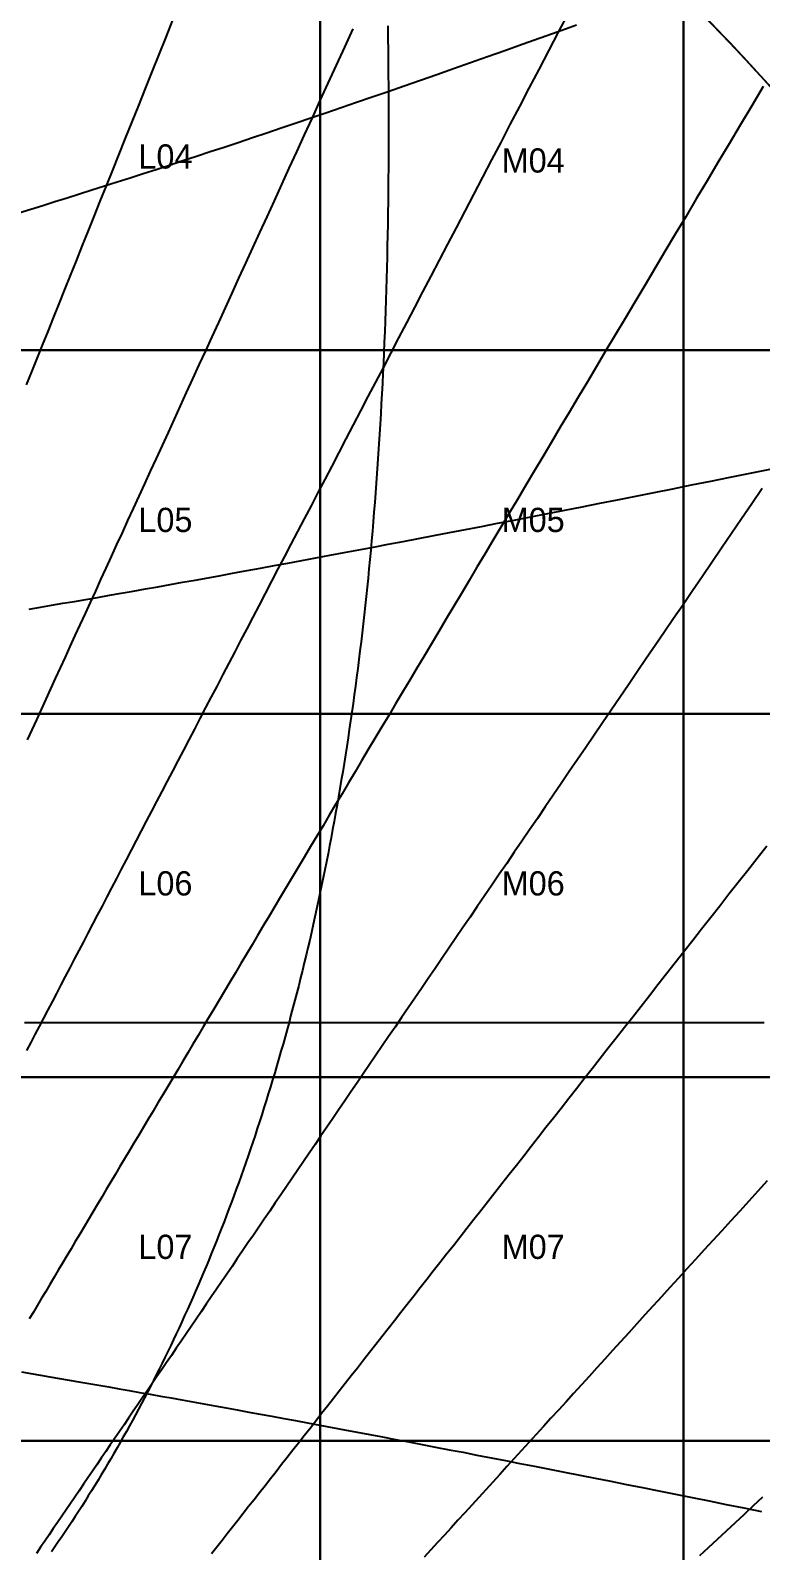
# Model space of a CAD drawing. Header units: millimetres. Extents: x -7250 to 7250, y -7250 to 7250.
# Drawn here: x 2882 to 4691, y 628 to 4392 of the extents above; entities that cross this region are included whole.
import ezdxf

# ---------------------------------------------------------------- set-up
doc = ezdxf.new("R2010")
doc.units = ezdxf.units.MM
for name, color, linetype in [('ASR1', 4, 'Continuous'), ('CUT', 1, 'Continuous'), ('DECL', 30, 'Continuous'), ('HOUR', 7, 'Continuous'), ('HOUR15', 9, 'Continuous'), ('HOUR30', 8, 'Continuous'), ('ID', 3, 'Continuous')]:
    doc.layers.add(name, color=color, linetype=linetype)

msp = doc.modelspace()

# ---------------------------------------------------------------- linework, layer by layer
at = {"layer": 'ASR1'}
msp.add_lwpolyline([(3767.7, 4403.1), (3768.2, 4372.8), (3768.5, 4342.7), (3768.8, 4312.8), (3769.1, 4283.1), (3769.3, 4253.6), (3769.5, 4224.2), (3769.5, 4195), (3769.6, 4166), (3769.6, 4137.2), (3769.5, 4108.6), (3769.4, 4080.1), (3769.2, 4051.8), (3769, 4023.6), (3768.7, 3995.6), (3768.4, 3967.8), (3768, 3940.1), (3767.5, 3912.6), (3767, 3885.3), (3766.5, 3858.1), (3765.9, 3831), (3765.2, 3804.1), (3764.5, 3777.3), (3763.7, 3750.7), (3762.9, 3724.3), (3762, 3698), (3761.1, 3671.8), (3760.1, 3645.7), (3759.1, 3619.8), (3758, 3594.1), (3756.9, 3568.4), (3755.7, 3542.9), (3754.5, 3517.6), (3753.2, 3492.3), (3751.8, 3467.2), (3750.4, 3442.3), (3749, 3417.4), (3747.5, 3392.7), (3745.9, 3368.1), (3744.3, 3343.6), (3742.7, 3319.2), (3741, 3295), (3739.2, 3270.9), (3737.4, 3246.9), (3735.5, 3223), (3733.6, 3199.3), (3731.7, 3175.6), (3729.6, 3152.1), (3727.6, 3128.6), (3725.5, 3105.3), (3723.3, 3082.1), (3721.1, 3059), (3718.8, 3036.1), (3716.5, 3013.2), (3714.1, 2990.4), (3711.7, 2967.8), (3709.2, 2945.2), (3706.7, 2922.7), (3704.1, 2900.4), (3701.5, 2878.2), (3698.8, 2856), (3696.1, 2834), (3693.3, 2812), (3690.5, 2790.2), (3687.6, 2768.4), (3684.7, 2746.8), (3681.7, 2725.2), (3678.7, 2703.8), (3675.6, 2682.4), (3672.5, 2661.2), (3669.3, 2640), (3666.1, 2618.9), (3662.8, 2597.9), (3659.5, 2577.1), (3656.1, 2556.3), (3652.7, 2535.6), (3649.3, 2514.9), (3645.7, 2494.4), (3642.2, 2474), (3638.6, 2453.6), (3634.9, 2433.4), (3631.2, 2413.2), (3627.5, 2393.1), (3623.6, 2373.1), (3619.8, 2353.2), (3615.9, 2333.4), (3612, 2313.6), (3608, 2294), (3603.9, 2274.4), (3599.8, 2254.9), (3595.7, 2235.5), (3591.5, 2216.2), (3587.3, 2196.9), (3583, 2177.8), (3578.7, 2158.7), (3574.3, 2139.7), (3569.9, 2120.8), (3565.4, 2101.9), (3560.9, 2083.2), (3556.3, 2064.5), (3551.7, 2045.9), (3547.1, 2027.4), (3542.4, 2008.9), (3537.6, 1990.6), (3532.9, 1972.3), (3528, 1954.1), (3523.1, 1935.9), (3518.2, 1917.9), (3513.2, 1899.9), (3508.2, 1882), (3503.2, 1864.2), (3498, 1846.4), (3492.9, 1828.7), (3487.7, 1811.1), (3482.5, 1793.6), (3477.2, 1776.1), (3471.8, 1758.7), (3466.4, 1741.4), (3461, 1724.2), (3455.6, 1707), (3450, 1689.9), (3444.5, 1672.9), (3438.9, 1655.9), (3433.2, 1639.1), (3427.6, 1622.3), (3421.8, 1605.5), (3416, 1588.9), (3410.2, 1572.3), (3404.4, 1555.7), (3398.5, 1539.3), (3392.5, 1522.9), (3386.5, 1506.6), (3380.5, 1490.3), (3374.4, 1474.2), (3368.3, 1458.1), (3362.1, 1442), (3355.9, 1426), (3349.6, 1410.1), (3343.3, 1394.3), (3337, 1378.6), (3330.6, 1362.9), (3324.2, 1347.2), (3317.7, 1331.7), (3311.2, 1316.2), (3304.7, 1300.8), (3298.1, 1285.4), (3291.5, 1270.1), (3284.8, 1254.9), (3278.1, 1239.7), (3271.3, 1224.6), (3264.5, 1209.6), (3257.7, 1194.6), (3250.8, 1179.8), (3243.9, 1164.9), (3236.9, 1150.2), (3229.9, 1135.5), (3222.9, 1120.8), (3215.8, 1106.3), (3208.7, 1091.8), (3201.5, 1077.3), (3194.3, 1063), (3187.1, 1048.7), (3179.8, 1034.4), (3172.5, 1020.3), (3165.1, 1006.1), (3157.7, 992.1), (3150.2, 978.1), (3142.8, 964.2), (3135.2, 950.3), (3127.7, 936.6), (3120.1, 922.8), (3112.4, 909.2), (3104.7, 895.6), (3097, 882), (3089.3, 868.6), (3081.5, 855.2), (3073.6, 841.8), (3065.8, 828.5), (3057.8, 815.3), (3049.9, 802.2), (3041.9, 789.1), (3033.9, 776.1), (3025.8, 763.1), (3017.7, 750.2), (3009.6, 737.4), (3001.4, 724.6), (2993.2, 711.9), (2984.9, 699.2), (2976.6, 686.6), (2968.3, 674.1), (2959.9, 661.6), (2951.5, 649.2), (2943, 636.9), (2934.6, 624.6)], dxfattribs=at)
at = {"layer": 'CUT'}
for points in [[(4081.7, 4864.4), (4166, 4792.4), (4249, 4719), (4330.7, 4644.1), (4411.1, 4567.8), (4490.1, 4490.1), (4567.8, 4411.1), (4644.1, 4330.7), (4719, 4249), (4792.4, 4166), (4864.4, 4081.7), (5553.8, 4660.2), (5471.6, 4756.4), (5387.8, 4851.2), (5302.3, 4944.5), (5215.2, 5036.3), (5126.5, 5126.5), (5036.3, 5215.2), (4944.5, 5302.3), (4851.2, 5387.8), (4756.4, 5471.6), (4660.2, 5553.8), (4081.7, 4864.4)], [(2700, 4500), (3600, 4500), (3600, 3600), (2700, 3600), (2700, 4500)], [(3600, 3600), (3600, 4500), (4480.2, 4500), (4490.1, 4490.1), (4500, 4480.2), (4500, 3600), (3600, 3600)], [(2700, 3600), (3600, 3600), (3600, 2700), (2700, 2700), (2700, 3600)], [(3600, 3600), (4500, 3600), (4500, 2700), (3600, 2700), (3600, 3600)], [(4500, 2700), (4500, 3600), (5230.9, 3600), (5236.1, 3592.4), (5247.1, 3576.3), (5258.1, 3560.2), (5269, 3544.1), (5279.8, 3527.9), (5290.6, 3511.7), (5301.4, 3495.4), (5312.1, 3479.1), (5322.7, 3462.8), (5333.3, 3446.5), (5343.9, 3430.1), (5354.4, 3413.7), (5364.8, 3397.2), (5375.2, 3380.8), (5385.6, 3364.3), (5395.9, 3347.7), (5400, 3341), (5400, 2700), (4500, 2700)], [(2700, 2700), (3600, 2700), (3600, 1800), (2700, 1800), (2700, 2700)], [(3600, 2700), (4500, 2700), (4500, 1800), (3600, 1800), (3600, 2700)], [(4500, 2700), (5400, 2700), (5400, 1800), (4500, 1800), (4500, 2700)], [(2700, 1800), (3600, 1800), (3600, 900), (2700, 900), (2700, 1800)], [(3600, 1800), (4500, 1800), (4500, 900), (3600, 900), (3600, 1800)], [(4500, 1800), (5400, 1800), (5400, 900), (4500, 900), (4500, 1800)], [(2700, 900), (3600, 900), (3600, 0), (2700, 0), (2700, 900)], [(3600, 900), (4500, 900), (4500, 0), (3600, 0), (3600, 900)], [(4500, 900), (5400, 900), (5400, 0), (4500, 0), (4500, 900)]]:
    msp.add_lwpolyline(points, close=True, dxfattribs=at)
for points in [[(5230.9, 3600), (4500, 3600), (4500, 4480.2)], [(4585.5, 4392.7), (4599, 4378.6), (4612.4, 4364.5), (4625.7, 4350.3), (4639.1, 4336.1), (4652.4, 4321.8), (4665.6, 4307.5), (4678.8, 4293.2), (4691.9, 4278.8)]]:
    msp.add_lwpolyline(points, dxfattribs=at)
for radius in [7250, 6350]:
    msp.add_circle((0, 0), radius, dxfattribs=at)
at = {"layer": 'DECL'}
for points in [[(2853.8, 3940.5), (2883.2, 3949.6), (2912.9, 3958.8), (2942.9, 3968.1), (2973.2, 3977.6), (3003.8, 3987.2), (3034.7, 3997), (3065.9, 4006.9), (3097.5, 4017), (3129.3, 4027.2), (3161.6, 4037.6), (3194.1, 4048.1), (3227, 4058.8), (3260.3, 4069.7), (3294, 4080.7), (3328, 4091.9), (3362.4, 4103.3), (3397.2, 4114.8), (3432.4, 4126.6), (3468, 4138.5), (3504, 4150.6), (3540.4, 4162.9), (3577.3, 4175.4), (3614.6, 4188.1), (3652.4, 4201), (3690.6, 4214.1), (3729.4, 4227.5), (3768.6, 4241), (3808.3, 4254.8), (3848.5, 4268.8), (3889.2, 4283.1), (3930.5, 4297.5), (3972.3, 4312.3), (4014.6, 4327.2), (4057.6, 4342.5), (4101.1, 4358), (4145.2, 4373.7), (4190, 4389.8), (4235.4, 4406.1)], [(2879.7, 2959.2), (2907.2, 2963.9), (2934.9, 2968.7), (2963, 2973.5), (2991.3, 2978.3), (3019.9, 2983.3), (3048.8, 2988.3), (3078, 2993.4), (3107.4, 2998.5), (3137.2, 3003.8), (3167.3, 3009.1), (3197.7, 3014.5), (3228.4, 3020), (3259.4, 3025.5), (3290.8, 3031.1), (3322.5, 3036.9), (3354.5, 3042.7), (3386.9, 3048.6), (3419.7, 3054.5), (3452.8, 3060.6), (3486.3, 3066.8), (3520.2, 3073), (3554.5, 3079.4), (3589.2, 3085.8), (3624.3, 3092.4), (3659.8, 3099), (3695.7, 3105.8), (3732.1, 3112.6), (3768.9, 3119.6), (3806.2, 3126.7), (3843.9, 3133.9), (3882.1, 3141.2), (3920.8, 3148.6), (3960, 3156.2), (3999.7, 3163.8), (4040, 3171.6), (4080.7, 3179.5), (4122, 3187.6), (4163.9, 3195.8), (4206.3, 3204.1), (4249.3, 3212.6), (4292.9, 3221.2), (4337.2, 3230), (4382, 3238.9), (4427.5, 3247.9), (4473.7, 3257.2), (4520.5, 3266.6), (4568, 3276.1), (4616.3, 3285.8), (4665.2, 3295.7), (4714.9, 3305.8)], [(2868, 1935.9), (2893.1, 1935.9), (2918.5, 1935.9), (2944.1, 1935.9), (2970, 1935.9), (2996, 1935.9), (3022.4, 1935.9), (3049, 1935.9), (3075.8, 1935.9), (3102.9, 1935.9), (3130.3, 1935.9), (3157.9, 1935.9), (3185.9, 1935.9), (3214.1, 1935.9), (3242.6, 1935.9), (3271.3, 1935.9), (3300.4, 1935.9), (3329.8, 1935.9), (3359.5, 1935.9), (3389.5, 1935.9), (3419.8, 1935.9), (3450.5, 1935.9), (3481.5, 1935.9), (3512.8, 1935.9), (3544.5, 1935.9), (3576.5, 1935.9), (3608.9, 1935.9), (3641.7, 1935.9), (3674.9, 1935.9), (3708.4, 1935.9), (3742.3, 1935.9), (3776.6, 1935.9), (3811.4, 1935.9), (3846.5, 1935.9), (3882.1, 1935.9), (3918.2, 1935.9), (3954.6, 1935.9), (3991.6, 1935.9), (4029, 1935.9), (4066.8, 1935.9), (4105.2, 1935.9), (4144.1, 1935.9), (4183.4, 1935.9), (4223.3, 1935.9), (4263.7, 1935.9), (4304.7, 1935.9), (4346.2, 1935.9), (4388.4, 1935.9), (4431, 1935.9), (4474.3, 1935.9), (4518.2, 1935.9), (4562.8, 1935.9), (4607.9, 1935.9), (4653.8, 1935.9), (4700.3, 1935.9)], [(2860.5, 1070.2), (2883.7, 1066.3), (2907.1, 1062.3), (2930.7, 1058.3), (2954.5, 1054.2), (2978.5, 1050.1), (3002.7, 1045.9), (3027.1, 1041.7), (3051.8, 1037.4), (3076.7, 1033), (3101.9, 1028.6), (3127.2, 1024.2), (3152.8, 1019.7), (3178.7, 1015.1), (3204.8, 1010.4), (3231.2, 1005.7), (3257.8, 1001), (3284.7, 996.1), (3311.8, 991.3), (3339.3, 986.3), (3367, 981.3), (3395, 976.2), (3423.2, 971), (3451.8, 965.8), (3480.7, 960.5), (3509.9, 955.1), (3539.4, 949.6), (3569.2, 944.1), (3599.3, 938.5), (3629.8, 932.8), (3660.6, 927), (3691.8, 921.2), (3723.3, 915.2), (3755.1, 909.2), (3787.3, 903.1), (3819.9, 896.9), (3852.9, 890.6), (3886.3, 884.2), (3920.1, 877.7), (3954.2, 871.2), (3988.8, 864.5), (4023.8, 857.7), (4059.2, 850.8), (4095.1, 843.8), (4131.5, 836.8), (4168.2, 829.6), (4205.5, 822.2), (4243.2, 814.8), (4281.5, 807.3), (4320.2, 799.6), (4359.4, 791.8), (4399.2, 783.9), (4439.5, 775.9), (4480.4, 767.7), (4521.8, 759.4), (4563.8, 750.9), (4606.4, 742.3), (4649.5, 733.6), (4693.3, 724.8)]]:
    msp.add_lwpolyline(points, dxfattribs=at)
at = {"layer": 'HOUR'}
for points in [[(4216.1, 4437.5), (4190.9, 4389.3), (4166.1, 4341.9), (4141.7, 4295.1), (4117.6, 4249), (4093.9, 4203.6), (4070.5, 4158.9), (4047.5, 4114.8), (4024.8, 4071.3), (4002.4, 4028.5), (3980.3, 3986.2), (3958.6, 3944.5), (3937.1, 3903.4), (3915.9, 3862.9), (3895, 3822.9), (3874.4, 3783.4), (3854.1, 3744.4), (3834, 3706), (3814.1, 3668), (3794.6, 3630.6), (3775.3, 3593.6), (3756.2, 3557), (3737.3, 3520.9), (3718.7, 3485.3), (3700.3, 3450.1), (3682.2, 3415.3), (3664.2, 3381), (3646.5, 3347), (3629, 3313.5), (3611.7, 3280.3), (3594.5, 3247.5), (3577.6, 3215.1), (3560.9, 3183.1), (3544.3, 3151.4), (3528, 3120.1), (3511.8, 3089.1), (3495.8, 3058.5), (3480, 3028.2), (3464.3, 2998.2), (3448.8, 2968.6), (3433.5, 2939.2), (3418.3, 2910.2), (3403.3, 2881.5), (3388.5, 2853), (3373.8, 2824.9), (3359.2, 2797), (3344.8, 2769.4), (3330.6, 2742.1), (3316.4, 2715.1), (3302.4, 2688.3), (3288.6, 2661.8), (3274.9, 2635.5), (3261.3, 2609.5), (3247.8, 2583.7), (3234.5, 2558.2), (3221.3, 2532.9), (3208.2, 2507.8), (3195.2, 2483), (3182.4, 2458.4), (3169.6, 2434), (3157, 2409.8), (3144.5, 2385.8), (3132.1, 2362.1), (3119.8, 2338.5), (3107.6, 2315.2), (3095.5, 2292.1), (3083.5, 2269.1), (3071.6, 2246.3), (3059.8, 2223.8), (3048.1, 2201.4), (3036.5, 2179.2), (3025, 2157.1), (3013.6, 2135.3), (3002.3, 2113.6), (2991.1, 2092.1), (2979.9, 2070.8), (2968.9, 2049.6), (2957.9, 2028.6), (2947, 2007.7), (2936.2, 1987), (2925.5, 1966.5), (2914.8, 1946.1), (2904.2, 1925.8), (2893.7, 1905.7), (2883.3, 1885.8), (2873, 1866)], [(4707.7, 1543.3), (4684.8, 1518.2), (4662.1, 1493.3), (4639.6, 1468.7), (4617.4, 1444.2), (4595.3, 1420), (4573.4, 1396), (4551.7, 1372.2), (4530.2, 1348.6), (4508.9, 1325.2), (4487.8, 1302), (4466.8, 1279.1), (4446.1, 1256.3), (4425.5, 1233.6), (4405, 1211.2), (4384.7, 1189), (4364.6, 1166.9), (4344.7, 1145), (4324.9, 1123.3), (4305.3, 1101.8), (4285.8, 1080.4), (4266.5, 1059.2), (4247.3, 1038.1), (4228.2, 1017.2), (4209.4, 996.5), (4190.6, 975.9), (4172, 955.5), (4153.5, 935.2), (4135.2, 915.1), (4117, 895.1), (4098.9, 875.3), (4080.9, 855.6), (4063.1, 836), (4045.4, 816.6), (4027.8, 797.3), (4010.4, 778.2), (3993, 759.1), (3975.8, 740.2), (3958.7, 721.4), (3941.7, 702.8), (3924.8, 684.3), (3908, 665.8), (3891.3, 647.5), (3874.8, 629.4), (3858.3, 611.3)]]:
    msp.add_lwpolyline(points, dxfattribs=at)
at = {"layer": 'HOUR15'}
for points in [[(3681, 4395.8), (3660.3, 4350.5), (3639.8, 4305.8), (3619.6, 4261.8), (3599.7, 4218.3), (3580.1, 4175.5), (3560.8, 4133.4), (3541.7, 4091.7), (3522.9, 4050.7), (3504.4, 4010.2), (3486.1, 3970.3), (3468, 3930.9), (3450.2, 3892), (3432.7, 3853.7), (3415.3, 3815.8), (3398.2, 3778.4), (3381.3, 3741.6), (3364.6, 3705.1), (3348.1, 3669.1), (3331.8, 3633.6), (3315.8, 3598.5), (3299.9, 3563.9), (3284.2, 3529.6), (3268.7, 3495.8), (3253.4, 3462.3), (3238.2, 3429.3), (3223.3, 3396.6), (3208.5, 3364.4), (3193.9, 3332.5), (3179.4, 3300.9), (3165.1, 3269.7), (3151, 3238.9), (3137, 3208.4), (3123.2, 3178.2), (3109.5, 3148.3), (3096, 3118.8), (3082.6, 3089.6), (3069.3, 3060.7), (3056.2, 3032.1), (3043.3, 3003.8), (3030.4, 2975.8), (3017.7, 2948), (3005.2, 2920.6), (2992.7, 2893.4), (2980.4, 2866.5), (2968.2, 2839.9), (2956.1, 2813.5), (2944.1, 2787.4), (2932.3, 2761.5), (2920.5, 2735.8), (2908.9, 2710.5), (2897.4, 2685.3), (2885.9, 2660.4), (2874.6, 2635.7)], [(4698.1, 4253.4), (4669.4, 4205.2), (4641.1, 4157.8), (4613.3, 4111.1), (4585.8, 4065), (4558.8, 4019.6), (4532.1, 3974.9), (4505.9, 3930.8), (4480, 3887.4), (4454.4, 3844.5), (4429.2, 3802.2), (4404.4, 3760.5), (4379.9, 3719.4), (4355.7, 3678.8), (4331.9, 3638.8), (4308.3, 3599.3), (4285.1, 3560.3), (4262.2, 3521.8), (4239.5, 3483.8), (4217.2, 3446.3), (4195.1, 3409.3), (4173.3, 3372.7), (4151.8, 3336.6), (4130.5, 3300.9), (4109.5, 3265.7), (4088.8, 3230.8), (4068.3, 3196.4), (4048, 3162.4), (4028, 3128.8), (4008.2, 3095.6), (3988.6, 3062.7), (3969.3, 3030.3), (3950.1, 2998.2), (3931.2, 2966.4), (3912.5, 2935), (3894, 2904), (3875.7, 2873.3), (3857.6, 2842.9), (3839.7, 2812.9), (3822, 2783.1), (3804.5, 2753.7), (3787.1, 2724.6), (3770, 2695.8), (3753, 2667.3), (3736.1, 2639), (3719.5, 2611.1), (3703, 2583.4), (3686.7, 2556), (3670.5, 2528.9), (3654.5, 2502), (3638.6, 2475.4), (3622.9, 2449), (3607.4, 2422.9), (3592, 2397.1), (3576.7, 2371.5), (3561.6, 2346.1), (3546.6, 2320.9), (3531.7, 2296), (3517, 2271.3), (3502.4, 2246.8), (3488, 2222.5), (3473.6, 2198.5), (3459.4, 2174.6), (3445.3, 2151), (3431.4, 2127.5), (3417.5, 2104.3), (3403.8, 2081.3), (3390.2, 2058.4), (3376.7, 2035.7), (3363.3, 2013.2), (3350, 1990.9), (3336.8, 1968.8), (3323.7, 1946.9), (3310.7, 1925.1), (3297.8, 1903.5), (3285.1, 1882), (3272.4, 1860.7), (3259.8, 1839.6), (3247.3, 1818.7), (3234.9, 1797.9), (3222.6, 1777.2), (3210.4, 1756.7), (3198.3, 1736.4), (3186.3, 1716.2), (3174.3, 1696.1), (3162.4, 1676.2), (3150.7, 1656.4), (3139, 1636.8), (3127.3, 1617.3), (3115.8, 1597.9), (3104.3, 1578.7), (3092.9, 1559.6), (3081.6, 1540.6), (3070.4, 1521.7), (3059.2, 1503), (3048.1, 1484.4), (3037.1, 1465.9), (3026.2, 1447.5), (3015.3, 1429.3), (3004.5, 1411.1), (2993.7, 1393.1), (2983.1, 1375.1), (2972.4, 1357.3), (2961.9, 1339.6), (2951.4, 1322), (2941, 1304.5), (2930.6, 1287.1), (2920.3, 1269.8), (2910, 1252.6), (2899.9, 1235.5), (2889.7, 1218.5), (2879.6, 1201.6)], [(4706.7, 2372.2), (4683, 2341.9), (4659.4, 2312), (4636.2, 2282.3), (4613.1, 2253), (4590.3, 2223.9), (4567.8, 2195.2), (4545.4, 2166.7), (4523.3, 2138.6), (4501.5, 2110.7), (4479.8, 2083.1), (4458.3, 2055.7), (4437.1, 2028.7), (4416.1, 2001.9), (4395.2, 1975.3), (4374.6, 1949), (4354.1, 1922.9), (4333.9, 1897.1), (4313.8, 1871.6), (4293.9, 1846.2), (4274.2, 1821.1), (4254.7, 1796.2), (4235.3, 1771.6), (4216.1, 1747.1), (4197.1, 1722.9), (4178.3, 1698.9), (4159.6, 1675.1), (4141.1, 1651.5), (4122.7, 1628.1), (4104.5, 1604.8), (4086.4, 1581.8), (4068.5, 1559), (4050.7, 1536.4), (4033.1, 1513.9), (4015.6, 1491.6), (3998.3, 1469.5), (3981.1, 1447.6), (3964, 1425.8), (3947.1, 1404.3), (3930.3, 1382.8), (3913.6, 1361.6), (3897, 1340.5), (3880.6, 1319.5), (3864.3, 1298.8), (3848.1, 1278.1), (3832, 1257.7), (3816.1, 1237.3), (3800.2, 1217.1), (3784.5, 1197.1), (3768.9, 1177.2), (3753.4, 1157.4), (3738, 1137.8), (3722.7, 1118.3), (3707.5, 1099), (3692.4, 1079.7), (3677.4, 1060.6), (3662.5, 1041.7), (3647.7, 1022.8), (3633, 1004.1), (3618.4, 985.5), (3603.9, 967), (3589.5, 948.6), (3575.2, 930.4), (3560.9, 912.2), (3546.8, 894.2), (3532.7, 876.3), (3518.7, 858.5), (3504.8, 840.7), (3491, 823.1), (3477.3, 805.6), (3463.6, 788.2), (3450, 770.9), (3436.5, 753.8), (3423.1, 736.6), (3409.8, 719.6), (3396.5, 702.7), (3383.3, 685.9), (3370.2, 669.2), (3357.1, 652.5), (3344.1, 636), (3331.2, 619.5)], [(4695.9, 759.9), (4673.1, 738.6), (4650.5, 717.5), (4628.1, 696.6), (4605.8, 675.8), (4583.7, 655.2), (4561.8, 634.8), (4540, 614.5)]]:
    msp.add_lwpolyline(points, dxfattribs=at)
at = {"layer": 'HOUR30'}
for points in [[(3235.5, 4419.7), (3217.9, 4375.8), (3200.6, 4332.6), (3183.5, 4289.9), (3166.6, 4247.9), (3149.9, 4206.4), (3133.5, 4165.5), (3117.4, 4125.2), (3101.4, 4085.4), (3085.7, 4046.2), (3070.1, 4007.5), (3054.8, 3969.3), (3039.7, 3931.6), (3024.7, 3894.4), (3010, 3857.6), (2995.4, 3821.4), (2981.1, 3785.6), (2966.9, 3750.2), (2952.9, 3715.3), (2939, 3680.8), (2925.4, 3646.7), (2911.9, 3613.1), (2898.5, 3579.8), (2885.3, 3547), (2872.3, 3514.5)], [(4695, 3257.4), (4669.5, 3219.9), (4644.2, 3182.9), (4619.3, 3146.3), (4594.7, 3110.2), (4570.4, 3074.6), (4546.4, 3039.3), (4522.6, 3004.5), (4499.2, 2970.1), (4476, 2936.1), (4453.1, 2902.5), (4430.4, 2869.3), (4408, 2836.5), (4385.9, 2804), (4364, 2771.9), (4342.3, 2740.1), (4320.9, 2708.8), (4299.8, 2677.7), (4278.8, 2647), (4258.1, 2616.6), (4237.6, 2586.5), (4217.3, 2556.8), (4197.3, 2527.4), (4177.4, 2498.2), (4157.7, 2469.4), (4138.3, 2440.9), (4119, 2412.6), (4099.9, 2384.7), (4081.1, 2357), (4062.4, 2329.6), (4043.9, 2302.4), (4025.5, 2275.5), (4007.4, 2248.9), (3989.4, 2222.5), (3971.6, 2196.4), (3953.9, 2170.5), (3936.4, 2144.9), (3919.1, 2119.4), (3901.9, 2094.3), (3884.9, 2069.3), (3868.1, 2044.6), (3851.3, 2020.1), (3834.8, 1995.8), (3818.3, 1971.7), (3802.1, 1947.8), (3785.9, 1924.1), (3769.9, 1900.7), (3754, 1877.4), (3738.3, 1854.3), (3722.7, 1831.4), (3707.2, 1808.7), (3691.9, 1786.2), (3676.6, 1763.8), (3661.5, 1741.7), (3646.5, 1719.7), (3631.6, 1697.9), (3616.9, 1676.2), (3602.2, 1654.7), (3587.7, 1633.4), (3573.3, 1612.3), (3559, 1591.3), (3544.7, 1570.4), (3530.6, 1549.8), (3516.6, 1529.2), (3502.7, 1508.8), (3488.9, 1488.6), (3475.2, 1468.5), (3461.6, 1448.5), (3448.1, 1428.7), (3434.7, 1409), (3421.4, 1389.5), (3408.1, 1370.1), (3395, 1350.8), (3381.9, 1331.7), (3369, 1312.6), (3356.1, 1293.7), (3343.3, 1275), (3330.5, 1256.3), (3317.9, 1237.8), (3305.3, 1219.3), (3292.9, 1201), (3280.4, 1182.8), (3268.1, 1164.8), (3255.9, 1146.8), (3243.7, 1128.9), (3231.6, 1111.2), (3219.5, 1093.5), (3207.6, 1076), (3195.7, 1058.5), (3183.9, 1041.2), (3172.1, 1023.9), (3160.4, 1006.8), (3148.8, 989.7), (3137.2, 972.8), (3125.7, 955.9), (3114.3, 939.2), (3102.9, 922.5), (3091.6, 905.9), (3080.3, 889.4), (3069.1, 873), (3058, 856.6), (3046.9, 840.4), (3035.9, 824.2), (3024.9, 808.1), (3014, 792.1), (3003.1, 776.2), (2992.3, 760.3), (2981.6, 744.5), (2970.9, 728.8), (2960.2, 713.2), (2949.6, 697.7), (2939.1, 682.2), (2928.6, 666.8), (2918.1, 651.4), (2907.7, 636.2), (2897.3, 621)]]:
    msp.add_lwpolyline(points, dxfattribs=at)

# ---------------------------------------------------------------- texts
at = {"layer": 'ID'}
for s, p in [('L04', (3150, 4050)), ('M04', (4050, 4040.1)), ('L05', (3150, 3150)), ('M05', (4050, 3150)), ('L06', (3150, 2250)), ('M06', (4050, 2250)), ('L07', (3150, 1350)), ('M07', (4050, 1350))]:
    msp.add_text(s, height=60, dxfattribs=at).set_placement(p)

doc.saveas('drawing.dxf')
